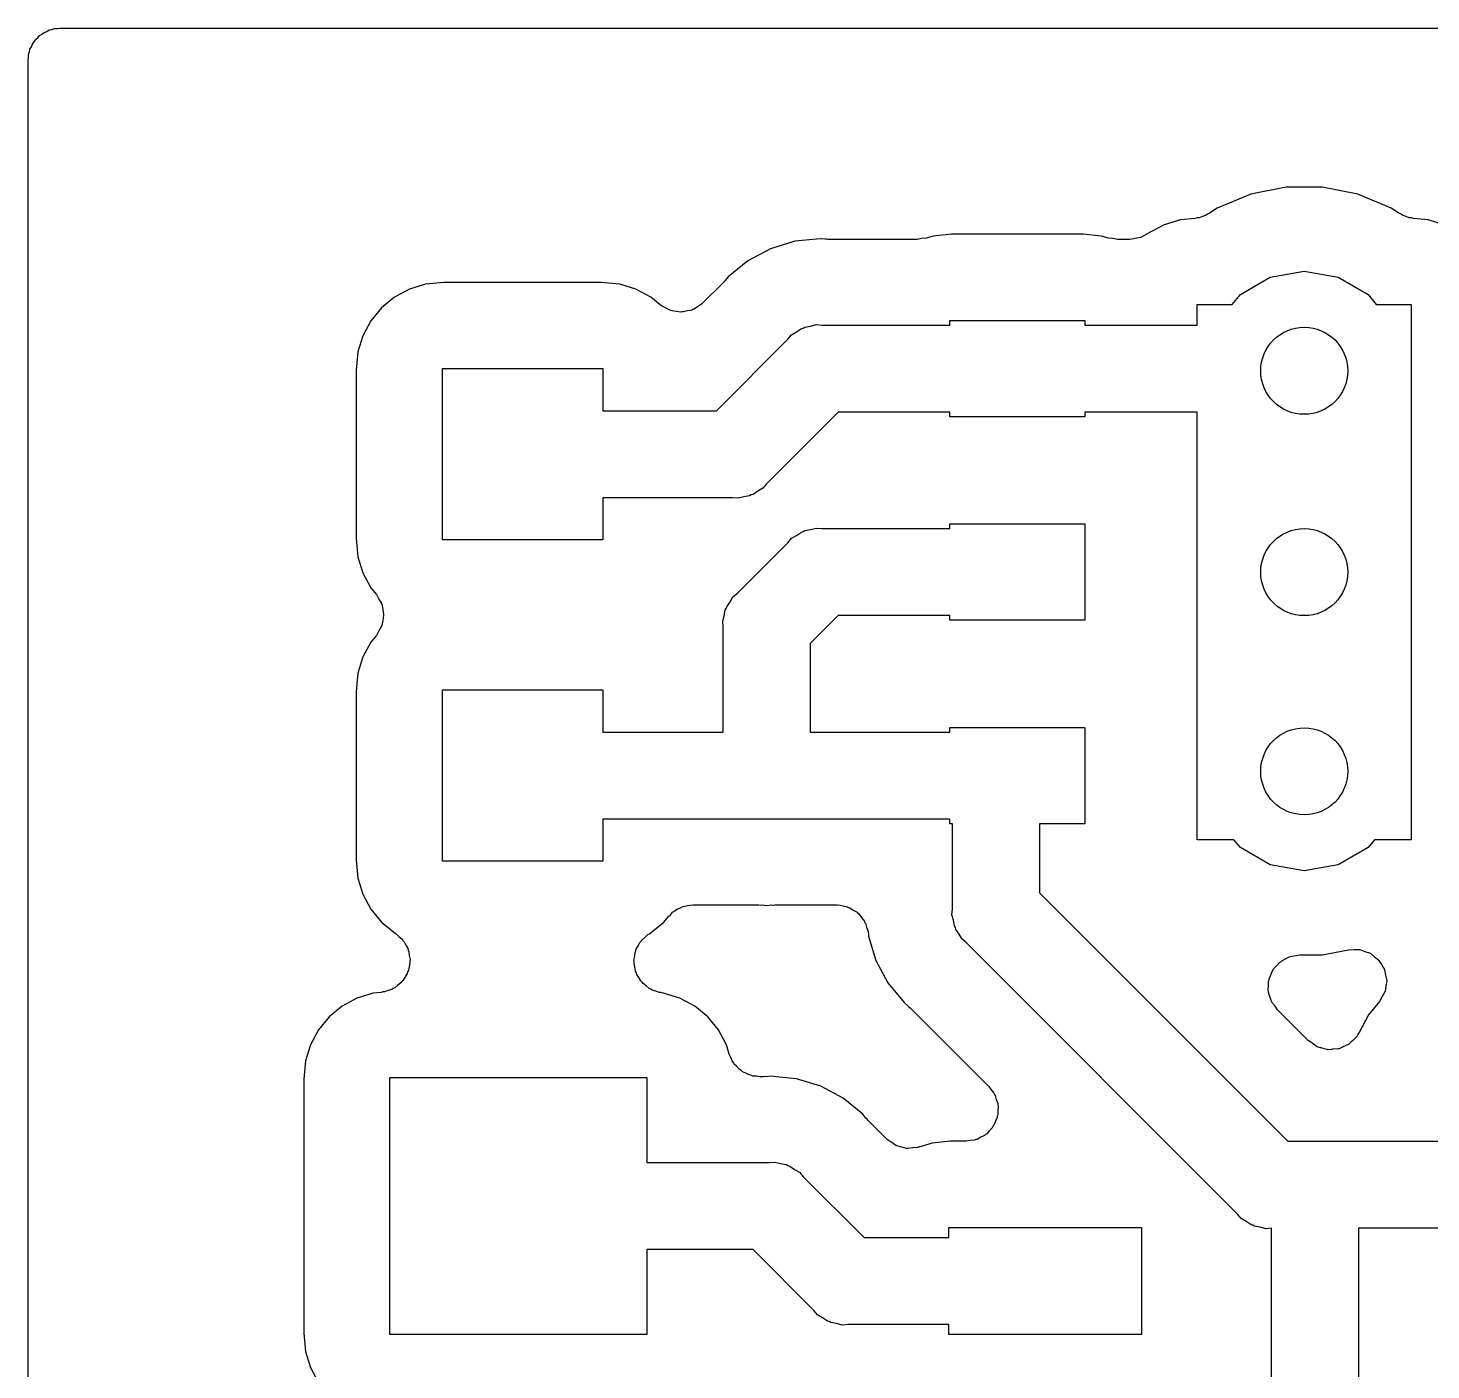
# Model space of a CAD drawing. Extents: x 91 to 190.2, y -113.9 to -59.9.
# Drawn here: x 91.39 to 97.94, y -66.98 to -60.72 of the extents above; entities that cross this region are included whole.
import ezdxf

# ---------------------------------------------------------------- set-up
doc = ezdxf.new("R2010")
doc.units = 0
doc.header["$MEASUREMENT"] = 0
doc.layers.add('BLACK', color=7, linetype='CONTINUOUS')

msp = doc.modelspace()

# ---------------------------------------------------------------- linework, layer by layer
at = {"layer": 'BLACK', "linetype": 'CONTINUOUS'}
for p, q in [((91.4773, -60.7356), (91.4887, -60.729)), ((91.4887, -60.729), (91.5016, -60.7268)), ((91.5016, -60.7268), (91.514, -60.7223)), ((91.514, -60.7223), (91.5271, -60.7223)), ((91.5271, -60.7223), (91.54, -60.72)), ((91.54, -60.72), (103.391, -60.72)), ((91.4056, -60.8073), (91.4101, -60.795)), ((91.4101, -60.795), (91.4185, -60.7849)), ((91.4185, -60.7849), (91.4251, -60.7736)), ((91.4251, -60.7736), (91.4351, -60.7651)), ((91.4351, -60.7651), (91.4436, -60.7551)), ((91.4436, -60.7551), (91.4549, -60.7485)), ((91.4549, -60.7485), (91.465, -60.7401)), ((91.465, -60.7401), (91.4773, -60.7356)), ((91.39, -60.87), (91.3923, -60.8571)), ((91.3923, -60.844), (91.3968, -60.8316)), ((91.3923, -60.8571), (91.3923, -60.844)), ((91.3968, -60.8316), (91.399, -60.8187)), ((91.399, -60.8187), (91.4056, -60.8073)), ((91.39, -69.7827), (91.39, -60.87)), ((97.1, -61.4957), (96.944, -61.5604)), ((97.2656, -61.4628), (97.1, -61.4957)), ((97.4344, -61.4628), (97.2656, -61.4628)), ((97.6, -61.4957), (97.4344, -61.4628)), ((97.756, -61.5604), (97.6, -61.4957)), ((96.9077, -61.5846), (96.8979, -61.5889)), ((96.944, -61.5604), (96.9077, -61.5846)), ((97.7923, -61.5846), (97.756, -61.5604)), ((97.8021, -61.5889), (97.7923, -61.5846)), ((96.6962, -61.6387), (96.6137, -61.6828)), ((96.7716, -61.6158), (96.6962, -61.6387)), ((96.8391, -61.6091), (96.7716, -61.6158)), ((96.8494, -61.6063), (96.8391, -61.6091)), ((96.86, -61.6056), (96.8494, -61.6063)), ((96.8743, -61.5993), (96.86, -61.6056)), ((96.8892, -61.5951), (96.8743, -61.5993)), ((96.8979, -61.5889), (96.8892, -61.5951)), ((97.8108, -61.5951), (97.8021, -61.5889)), ((97.8257, -61.5993), (97.8108, -61.5951)), ((97.84, -61.6056), (97.8257, -61.5993)), ((97.8506, -61.6063), (97.84, -61.6056)), ((97.8609, -61.6091), (97.8506, -61.6063)), ((97.9284, -61.6158), (97.8609, -61.6091)), ((98.0038, -61.6387), (97.9284, -61.6158)), ((94.9704, -61.7155), (94.9624, -61.7179)), ((95.0886, -61.7039), (94.9704, -61.7155)), ((95.1109, -61.7061), (95.0886, -61.7039)), ((95.1183, -61.7055), (95.1109, -61.7061)), ((95.1256, -61.7068), (95.1183, -61.7055)), ((95.5416, -61.7068), (95.1256, -61.7068)), ((95.5632, -61.703), (95.5416, -61.7068)), ((95.5851, -61.7003), (95.5632, -61.703)), ((95.6166, -61.6908), (95.5851, -61.7003)), ((95.7024, -61.6823), (95.6166, -61.6908)), ((96.3176, -61.6823), (95.7024, -61.6823)), ((96.4034, -61.6908), (96.3176, -61.6823)), ((96.4349, -61.7003), (96.4034, -61.6908)), ((96.4568, -61.703), (96.4349, -61.7003)), ((96.4784, -61.7068), (96.4568, -61.703)), ((96.5353, -61.7068), (96.4784, -61.7068)), ((96.5601, -61.7024), (96.5353, -61.7068)), ((96.585, -61.6983), (96.5601, -61.7024)), ((96.5857, -61.6979), (96.585, -61.6983)), ((96.5866, -61.6978), (96.5857, -61.6979)), ((96.6084, -61.6851), (96.5866, -61.6978)), ((96.6112, -61.6836), (96.6084, -61.6851)), ((96.6137, -61.6828), (96.6112, -61.6836)), ((94.8566, -61.75), (94.7519, -61.806)), ((94.9624, -61.7179), (94.8566, -61.75)), ((94.9624, -61.7179), (94.9624, -61.7179)), ((94.7519, -61.806), (94.66, -61.8814)), ((93.3324, -61.9073), (93.2466, -61.9158)), ((94.0676, -61.9073), (93.3324, -61.9073)), ((94.1534, -61.9158), (94.0676, -61.9073)), ((94.6359, -61.9096), (94.5435, -62.002)), ((94.6402, -61.9036), (94.6359, -61.9096)), ((94.6458, -61.8987), (94.6402, -61.9036)), ((94.66, -61.8814), (94.6458, -61.8987)), ((97.0516, -61.9644), (97.1912, -61.8837)), ((97.1912, -61.8837), (97.35, -61.8557)), ((97.35, -61.8557), (97.5088, -61.8837)), ((97.5088, -61.8837), (97.6484, -61.9644)), ((93.1017, -61.9758), (93.0408, -62.0258)), ((93.1712, -61.9387), (93.1017, -61.9758)), ((93.2466, -61.9158), (93.1712, -61.9387)), ((94.2288, -61.9387), (94.1534, -61.9158)), ((94.2983, -61.9758), (94.2288, -61.9387)), ((94.3423, -62.0119), (94.2983, -61.9758)), ((97.0133, -62.01), (97.0516, -61.9644)), ((97.6484, -61.9644), (97.6867, -62.01)), ((93.0408, -62.0258), (92.9908, -62.0867)), ((94.3473, -62.0147), (94.3423, -62.0119)), ((94.3514, -62.0188), (94.3473, -62.0147)), ((94.3699, -62.0275), (94.3514, -62.0188)), ((94.3877, -62.0375), (94.3699, -62.0275)), ((94.3934, -62.0384), (94.3877, -62.0375)), ((94.3986, -62.0408), (94.3934, -62.0384)), ((94.419, -62.0426), (94.3986, -62.0408)), ((94.4391, -62.0459), (94.419, -62.0426)), ((94.4448, -62.0449), (94.4391, -62.0459)), ((94.4505, -62.0454), (94.4448, -62.0449)), ((94.4702, -62.0401), (94.4505, -62.0454)), ((94.4903, -62.0363), (94.4702, -62.0401)), ((94.4953, -62.0334), (94.4903, -62.0363)), ((94.5008, -62.0319), (94.4953, -62.0334)), ((94.5176, -62.0202), (94.5008, -62.0319)), ((94.5351, -62.0098), (94.5176, -62.0202)), ((94.5388, -62.0053), (94.5351, -62.0098)), ((94.5435, -62.002), (94.5388, -62.0053)), ((96.85, -62.1068), (96.85, -62.01)), ((96.85, -62.01), (97.0133, -62.01)), ((97.6867, -62.01), (97.85, -62.01)), ((97.85, -62.01), (97.85, -64.51)), ((92.9908, -62.0867), (92.9537, -62.1562)), ((95.0446, -62.1114), (95.0706, -62.1045)), ((95.0706, -62.1045), (95.0975, -62.1068)), ((95.0975, -62.1068), (95.695, -62.1068)), ((95.695, -62.1068), (95.695, -62.085)), ((95.695, -62.085), (96.325, -62.085)), ((96.325, -62.085), (96.325, -62.1068)), ((96.325, -62.1068), (96.85, -62.1068)), ((92.9537, -62.1562), (92.9308, -62.2316)), ((94.6044, -62.5068), (94.9386, -62.1726)), ((94.9386, -62.1726), (94.956, -62.1519)), ((94.956, -62.1519), (94.9793, -62.1385)), ((94.9793, -62.1385), (95.0014, -62.123)), ((95.0014, -62.123), (95.0102, -62.1206)), ((95.0102, -62.1206), (95.018, -62.1161)), ((95.018, -62.1161), (95.0446, -62.1114)), ((92.9308, -62.2316), (92.9223, -62.3174)), ((92.9223, -62.3174), (92.9223, -63.1026)), ((93.325, -63.11), (93.325, -62.31)), ((93.325, -62.31), (94.075, -62.31)), ((94.075, -62.31), (94.075, -62.5068)), ((94.075, -62.5068), (94.6044, -62.5068)), ((95.1728, -62.5132), (94.8386, -62.8474)), ((95.695, -62.5132), (95.1728, -62.5132)), ((95.695, -62.535), (95.695, -62.5132)), ((96.325, -62.535), (95.695, -62.535)), ((96.85, -62.5132), (96.325, -62.5132)), ((96.325, -62.5132), (96.325, -62.535)), ((96.85, -64.51), (96.85, -62.5132)), ((94.7979, -62.8815), (94.7758, -62.897)), ((94.8212, -62.8681), (94.7979, -62.8815)), ((94.8386, -62.8474), (94.8212, -62.8681)), ((94.6797, -62.9132), (94.075, -62.9132)), ((94.075, -62.9132), (94.075, -63.11)), ((94.7066, -62.9155), (94.6797, -62.9132)), ((94.7326, -62.9086), (94.7066, -62.9155)), ((94.7592, -62.9039), (94.7326, -62.9086)), ((94.767, -62.8994), (94.7592, -62.9039)), ((94.7758, -62.897), (94.767, -62.8994)), ((94.956, -63.1019), (94.9793, -63.0885)), ((94.9793, -63.0885), (95.0014, -63.073)), ((95.0014, -63.073), (95.0102, -63.0707)), ((95.0102, -63.0707), (95.018, -63.0661)), ((95.018, -63.0661), (95.0446, -63.0614)), ((95.0446, -63.0614), (95.0706, -63.0545)), ((95.0706, -63.0545), (95.0975, -63.0568)), ((95.0975, -63.0568), (95.695, -63.0568)), ((95.695, -63.0568), (95.695, -63.035)), ((95.695, -63.035), (96.325, -63.035)), ((96.325, -63.035), (96.325, -63.485)), ((92.9223, -63.1026), (92.9308, -63.1884)), ((94.075, -63.11), (93.325, -63.11)), ((94.7026, -63.3586), (94.9386, -63.1226)), ((94.9386, -63.1226), (94.956, -63.1019)), ((92.9308, -63.1884), (92.9537, -63.2638)), ((92.9537, -63.2638), (92.9908, -63.3333)), ((92.9908, -63.3333), (93.0167, -63.3648)), ((93.0167, -63.3648), (93.0287, -63.3861)), ((93.0287, -63.3861), (93.0411, -63.4072)), ((93.0411, -63.4072), (93.0414, -63.4088)), ((93.0414, -63.4088), (93.0422, -63.4102)), ((93.0422, -63.4102), (93.0462, -63.4343)), ((94.653, -63.4214), (94.6685, -63.3993)), ((94.6685, -63.3993), (94.6819, -63.376)), ((94.6819, -63.376), (94.7026, -63.3586)), ((93.0462, -63.4857), (93.0422, -63.5098)), ((93.0462, -63.4343), (93.0507, -63.4584)), ((93.0507, -63.4616), (93.0462, -63.4857)), ((93.0507, -63.4584), (93.0505, -63.46)), ((93.0505, -63.46), (93.0507, -63.4616)), ((94.6345, -63.4906), (94.6414, -63.4646)), ((94.6414, -63.4646), (94.6461, -63.438)), ((94.6461, -63.438), (94.6506, -63.4302)), ((94.6506, -63.4302), (94.653, -63.4214)), ((95.1728, -63.4632), (95.0432, -63.5928)), ((95.695, -63.4632), (95.1728, -63.4632)), ((95.695, -63.485), (95.695, -63.4632)), ((96.325, -63.485), (95.695, -63.485)), ((93.0287, -63.5339), (93.0167, -63.5552)), ((93.0411, -63.5128), (93.0287, -63.5339)), ((93.0414, -63.5112), (93.0411, -63.5128)), ((93.0422, -63.5098), (93.0414, -63.5112)), ((94.6368, -63.5175), (94.6345, -63.4906)), ((94.6368, -64.0068), (94.6368, -63.5175)), ((92.9908, -63.5867), (92.9537, -63.6562)), ((93.0167, -63.5552), (92.9908, -63.5867)), ((95.0432, -63.5928), (95.0432, -64.0068)), ((92.9537, -63.6562), (92.9308, -63.7316)), ((92.9308, -63.7316), (92.9223, -63.8174)), ((93.325, -64.61), (93.325, -63.81)), ((93.325, -63.81), (94.075, -63.81)), ((94.075, -63.81), (94.075, -64.0068)), ((92.9223, -63.8174), (92.9223, -64.6026)), ((94.075, -64.0068), (94.6368, -64.0068)), ((95.0432, -64.0068), (95.695, -64.0068)), ((95.695, -64.0068), (95.695, -63.985)), ((95.695, -63.985), (96.325, -63.985)), ((96.325, -63.985), (96.325, -64.435)), ((95.695, -64.4132), (94.075, -64.4132)), ((94.075, -64.4132), (94.075, -64.61)), ((95.695, -64.435), (95.695, -64.4132)), ((95.7068, -64.435), (95.695, -64.435)), ((95.7068, -64.8325), (95.7068, -64.435)), ((96.325, -64.435), (96.1132, -64.435)), ((96.1132, -64.435), (96.1132, -64.7572)), ((97.0217, -64.51), (96.85, -64.51)), ((97.0516, -64.5456), (97.0217, -64.51)), ((97.6783, -64.51), (97.6484, -64.5456)), ((97.85, -64.51), (97.6783, -64.51)), ((97.1912, -64.6263), (97.0516, -64.5456)), ((97.6484, -64.5456), (97.5088, -64.6263)), ((92.9223, -64.6026), (92.9308, -64.6884)), ((94.075, -64.61), (93.325, -64.61)), ((97.35, -64.6543), (97.1912, -64.6263)), ((97.5088, -64.6263), (97.35, -64.6543)), ((92.9308, -64.6884), (92.9537, -64.7638)), ((92.9537, -64.7638), (92.9908, -64.8333)), ((96.1132, -64.7572), (97.2728, -65.9168)), ((92.9908, -64.8333), (93.0408, -64.8942)), ((94.3807, -64.868), (94.3913, -64.859)), ((94.3913, -64.859), (94.4002, -64.8483)), ((94.4002, -64.8483), (94.4109, -64.8421)), ((94.4109, -64.8421), (94.4202, -64.8341)), ((94.4202, -64.8341), (94.4333, -64.8292)), ((94.4333, -64.8292), (94.4453, -64.8222)), ((94.4453, -64.8222), (94.4575, -64.8201)), ((94.4575, -64.8201), (94.469, -64.8158)), ((94.469, -64.8158), (94.4829, -64.8156)), ((94.4829, -64.8156), (94.4966, -64.8132)), ((94.4966, -64.8132), (94.803, -64.8132)), ((94.803, -64.8132), (94.8103, -64.8145)), ((94.8103, -64.8145), (94.8177, -64.8139)), ((94.8177, -64.8139), (94.84, -64.8161)), ((94.84, -64.8161), (94.8623, -64.8139)), ((94.8623, -64.8139), (94.8697, -64.8145)), ((94.8697, -64.8145), (94.877, -64.8132)), ((94.877, -64.8132), (95.1652, -64.8132)), ((95.1652, -64.8132), (95.1708, -64.8142)), ((95.1708, -64.8142), (95.1766, -64.8136)), ((95.1766, -64.8136), (95.1964, -64.8187)), ((95.1964, -64.8187), (95.2165, -64.8222)), ((95.2165, -64.8222), (95.2215, -64.8251)), ((95.2215, -64.8251), (95.2271, -64.8266)), ((95.2271, -64.8266), (95.2439, -64.8381)), ((95.2439, -64.8381), (95.2616, -64.8483)), ((95.2616, -64.8483), (95.2653, -64.8527)), ((95.2653, -64.8527), (95.2701, -64.856)), ((95.2701, -64.856), (95.2819, -64.8726)), ((95.7045, -64.8594), (95.7068, -64.8325)), ((95.7114, -64.8854), (95.7045, -64.8594)), ((93.0408, -64.8942), (93.106, -64.9478)), ((94.2941, -64.9476), (94.3592, -64.8942)), ((94.3592, -64.8942), (94.3807, -64.868)), ((95.2819, -64.8726), (95.2951, -64.8882)), ((95.2951, -64.8882), (95.297, -64.8936)), ((95.297, -64.8936), (95.3004, -64.8983)), ((95.3004, -64.8983), (95.3059, -64.918)), ((95.3059, -64.918), (95.3129, -64.9372)), ((95.7161, -64.912), (95.7114, -64.8854)), ((95.7206, -64.9198), (95.7161, -64.912)), ((95.723, -64.9286), (95.7206, -64.9198)), ((93.106, -64.9478), (93.1089, -64.949)), ((93.1089, -64.949), (93.1217, -64.9616)), ((93.1217, -64.9616), (93.1359, -64.9727)), ((93.1359, -64.9727), (93.1402, -64.9797)), ((93.1402, -64.9797), (93.1461, -64.9855)), ((93.1461, -64.9855), (93.1539, -65.0017)), ((94.2399, -65.005), (94.2477, -64.9888)), ((94.2477, -64.9888), (94.2536, -64.983)), ((94.2536, -64.983), (94.2579, -64.976)), ((94.2579, -64.976), (94.2721, -64.9649)), ((94.2721, -64.9649), (94.2849, -64.9524)), ((94.2849, -64.9524), (94.2924, -64.949)), ((94.2924, -64.949), (94.2941, -64.9476)), ((95.3129, -64.9372), (95.3129, -64.9429)), ((95.3129, -64.9429), (95.3144, -64.9485)), ((95.3144, -64.9485), (95.3155, -64.9597)), ((95.3155, -64.9597), (95.35, -65.0733)), ((95.7385, -64.9507), (95.723, -64.9286)), ((95.7519, -64.974), (95.7385, -64.9507)), ((95.7726, -64.9914), (95.7519, -64.974)), ((97.0386, -66.2574), (95.7726, -64.9914)), ((93.1539, -65.0017), (93.1634, -65.0169)), ((93.1634, -65.0169), (93.1651, -65.025)), ((93.1651, -65.025), (93.1686, -65.0324)), ((93.1686, -65.0324), (93.1704, -65.0503)), ((93.1704, -65.0503), (93.1741, -65.0679)), ((94.2197, -65.0713), (94.2234, -65.0537)), ((94.2234, -65.0537), (94.2252, -65.0358)), ((94.2252, -65.0358), (94.2287, -65.0283)), ((94.2287, -65.0283), (94.2304, -65.0203)), ((94.2304, -65.0203), (94.2399, -65.005)), ((97.2627, -65.066), (97.2797, -65.0562)), ((97.2797, -65.0562), (97.2862, -65.0551)), ((97.2862, -65.0551), (97.2922, -65.0523)), ((97.2922, -65.0523), (97.3117, -65.0506)), ((97.3117, -65.0506), (97.331, -65.0472)), ((97.331, -65.0472), (97.4344, -65.0472)), ((97.4344, -65.0472), (97.556, -65.023)), ((97.556, -65.023), (97.5568, -65.023)), ((97.5568, -65.023), (97.5576, -65.0227)), ((97.5576, -65.0227), (97.5829, -65.0224)), ((97.5829, -65.0224), (97.6081, -65.0219)), ((97.6081, -65.0219), (97.6088, -65.0222)), ((97.6088, -65.0222), (97.6097, -65.0221)), ((97.6097, -65.0221), (97.6335, -65.0305)), ((97.6335, -65.0305), (97.6574, -65.0386)), ((97.6574, -65.0386), (97.658, -65.0391)), ((97.658, -65.0391), (97.6588, -65.0394)), ((97.6588, -65.0394), (97.6783, -65.0554)), ((97.6783, -65.0554), (97.698, -65.0712)), ((93.1667, -65.1195), (93.1628, -65.1268)), ((93.1693, -65.1017), (93.1667, -65.1195)), ((93.1737, -65.0843), (93.1693, -65.1017)), ((93.1741, -65.0679), (93.1729, -65.0761)), ((93.1729, -65.0761), (93.1737, -65.0843)), ((94.2209, -65.0794), (94.2197, -65.0713)), ((94.22, -65.0876), (94.2209, -65.0794)), ((94.2245, -65.105), (94.22, -65.0876)), ((94.2271, -65.1228), (94.2245, -65.105)), ((94.2309, -65.1301), (94.2271, -65.1228)), ((95.35, -65.0733), (95.406, -65.1781)), ((97.1944, -65.1406), (97.2011, -65.1222)), ((97.2011, -65.1222), (97.2053, -65.1171)), ((97.2053, -65.1171), (97.2081, -65.1112)), ((97.2081, -65.1112), (97.222, -65.0973)), ((97.222, -65.0973), (97.2346, -65.0823)), ((97.2346, -65.0823), (97.2403, -65.079)), ((97.2403, -65.079), (97.2449, -65.0743)), ((97.2449, -65.0743), (97.2627, -65.066)), ((97.698, -65.0712), (97.6984, -65.0719)), ((97.6984, -65.0719), (97.6991, -65.0725)), ((97.6991, -65.0725), (97.712, -65.0942)), ((97.712, -65.0942), (97.725, -65.1158)), ((97.725, -65.1158), (97.7252, -65.1166)), ((97.7252, -65.1166), (97.7256, -65.1173)), ((97.7256, -65.1173), (97.7303, -65.1422)), ((93.1168, -65.1882), (93.1034, -65.2002)), ((93.1314, -65.1777), (93.1168, -65.1882)), ((93.136, -65.1709), (93.1314, -65.1777)), ((93.1422, -65.1654), (93.136, -65.1709)), ((93.1506, -65.1496), (93.1422, -65.1654)), ((93.1608, -65.1347), (93.1506, -65.1496)), ((93.1628, -65.1268), (93.1608, -65.1347)), ((94.233, -65.1381), (94.2309, -65.1301)), ((94.2431, -65.1529), (94.233, -65.1381)), ((94.2516, -65.1688), (94.2431, -65.1529)), ((94.2577, -65.1743), (94.2516, -65.1688)), ((94.2624, -65.1811), (94.2577, -65.1743)), ((94.277, -65.1915), (94.2624, -65.1811)), ((95.406, -65.1781), (95.4814, -65.27)), ((97.1833, -65.1712), (97.1855, -65.165)), ((97.1833, -65.1907), (97.1833, -65.1712)), ((97.1855, -65.165), (97.1861, -65.1584)), ((97.1861, -65.1584), (97.1944, -65.1406)), ((97.7303, -65.1422), (97.7352, -65.1669)), ((97.7352, -65.1685), (97.7311, -65.1934)), ((97.7352, -65.1669), (97.7351, -65.1677)), ((97.7351, -65.1677), (97.7352, -65.1685)), ((92.9262, -65.2487), (92.8567, -65.2858)), ((93.0016, -65.2258), (92.9262, -65.2487)), ((93.0389, -65.2221), (93.0016, -65.2258)), ((93.0468, -65.2199), (93.0389, -65.2221)), ((93.055, -65.2196), (93.0468, -65.2199)), ((93.0717, -65.2129), (93.055, -65.2196)), ((93.089, -65.2081), (93.0717, -65.2129)), ((93.0957, -65.2033), (93.089, -65.2081)), ((93.1034, -65.2002), (93.0957, -65.2033)), ((94.2904, -65.2035), (94.277, -65.1915)), ((94.298, -65.2066), (94.2904, -65.2035)), ((94.3047, -65.2114), (94.298, -65.2066)), ((94.3221, -65.2163), (94.3047, -65.2114)), ((94.3387, -65.223), (94.3221, -65.2163)), ((94.347, -65.2232), (94.3387, -65.223)), ((94.3549, -65.2254), (94.347, -65.2232)), ((94.3584, -65.2258), (94.3549, -65.2254)), ((94.4338, -65.2487), (94.3584, -65.2258)), ((94.5033, -65.2858), (94.4338, -65.2487)), ((97.1816, -65.2103), (97.1833, -65.1907)), ((97.1833, -65.2166), (97.1816, -65.2103)), ((97.1833, -65.2232), (97.1833, -65.2166)), ((97.19, -65.2417), (97.1833, -65.2232)), ((97.195, -65.2606), (97.19, -65.2417)), ((97.7144, -65.2419), (97.7022, -65.264)), ((97.7267, -65.2199), (97.7144, -65.2419)), ((97.7269, -65.2191), (97.7267, -65.2199)), ((97.7273, -65.2184), (97.7269, -65.2191)), ((97.7311, -65.1934), (97.7273, -65.2184)), ((92.8567, -65.2858), (92.7958, -65.3358)), ((94.5642, -65.3358), (94.5033, -65.2858)), ((95.4814, -65.27), (95.4987, -65.2842)), ((95.4987, -65.2842), (95.5036, -65.2898)), ((95.5036, -65.2898), (95.5096, -65.2941)), ((95.5096, -65.2941), (95.8768, -65.6613)), ((97.1988, -65.266), (97.195, -65.2606)), ((97.2011, -65.2722), (97.1988, -65.266)), ((97.2137, -65.2872), (97.2011, -65.2722)), ((97.2249, -65.3033), (97.2137, -65.2872)), ((97.3678, -65.4462), (97.2249, -65.3033)), ((97.7012, -65.2653), (97.6508, -65.3267)), ((97.7016, -65.2646), (97.7012, -65.2653)), ((97.7022, -65.264), (97.7016, -65.2646)), ((92.7958, -65.3358), (92.7458, -65.3967)), ((94.6142, -65.3967), (94.5642, -65.3358)), ((97.6508, -65.3267), (97.6067, -65.4092)), ((92.7458, -65.3967), (92.7087, -65.4662)), ((94.6513, -65.4662), (94.6142, -65.3967)), ((97.3805, -65.4551), (97.3678, -65.4462)), ((97.5745, -65.4502), (97.5698, -65.4531)), ((97.5802, -65.443), (97.5745, -65.4502)), ((97.5939, -65.4302), (97.5802, -65.443)), ((97.595, -65.4279), (97.5939, -65.4302)), ((97.5968, -65.4262), (97.595, -65.4279)), ((97.6018, -65.4155), (97.5968, -65.4262)), ((97.6067, -65.4092), (97.6018, -65.4155)), ((92.7087, -65.4662), (92.6858, -65.5416)), ((94.6647, -65.5103), (94.6513, -65.4662)), ((94.6725, -65.5257), (94.6647, -65.5103)), ((97.3818, -65.4565), (97.3805, -65.4551)), ((97.3851, -65.4582), (97.3818, -65.4565)), ((97.3872, -65.4598), (97.3851, -65.4582)), ((97.4061, -65.4739), (97.3872, -65.4598)), ((97.4085, -65.4746), (97.4061, -65.4739)), ((97.4105, -65.4761), (97.4085, -65.4746)), ((97.4264, -65.4803), (97.4105, -65.4761)), ((97.4277, -65.4811), (97.4264, -65.4803)), ((97.4307, -65.4815), (97.4277, -65.4811)), ((97.4334, -65.4822), (97.4307, -65.4815)), ((97.4559, -65.489), (97.4334, -65.4822)), ((97.4584, -65.4889), (97.4559, -65.489)), ((97.4608, -65.4896), (97.4584, -65.4889)), ((97.4772, -65.4881), (97.4608, -65.4896)), ((97.4793, -65.4884), (97.4772, -65.4881)), ((97.4832, -65.4876), (97.4793, -65.4884)), ((97.4844, -65.4875), (97.4832, -65.4876)), ((97.5079, -65.4862), (97.4844, -65.4875)), ((97.5102, -65.4852), (97.5079, -65.4862)), ((97.5127, -65.485), (97.5102, -65.4852)), ((97.5269, -65.4784), (97.5127, -65.485)), ((97.5303, -65.4777), (97.5269, -65.4784)), ((97.5356, -65.4744), (97.5303, -65.4777)), ((97.5559, -65.4658), (97.5356, -65.4744)), ((97.5577, -65.4641), (97.5559, -65.4658)), ((97.56, -65.463), (97.5577, -65.4641)), ((97.5698, -65.4531), (97.56, -65.463)), ((92.6858, -65.5416), (92.6773, -65.6274)), ((94.6784, -65.5418), (94.6725, -65.5257)), ((94.6842, -65.5487), (94.6784, -65.5418)), ((94.6883, -65.5568), (94.6842, -65.5487)), ((94.7008, -65.5686), (94.6883, -65.5568)), ((94.7119, -65.5817), (94.7008, -65.5686)), ((94.7197, -65.5862), (94.7119, -65.5817)), ((92.6773, -65.6274), (92.6773, -66.8126)), ((93.08, -66.82), (93.08, -65.62)), ((93.08, -65.62), (94.28, -65.62)), ((94.28, -65.62), (94.28, -66.0168)), ((94.7263, -65.5924), (94.7197, -65.5862)), ((94.7421, -65.5992), (94.7263, -65.5924)), ((94.757, -65.6078), (94.7421, -65.5992)), ((94.7659, -65.6093), (94.757, -65.6078)), ((94.7742, -65.6129), (94.7659, -65.6093)), ((94.7914, -65.6138), (94.7742, -65.6129)), ((94.8083, -65.6168), (94.7914, -65.6138)), ((94.823, -65.6168), (94.8083, -65.6168)), ((94.8303, -65.6155), (94.823, -65.6168)), ((94.8377, -65.6161), (94.8303, -65.6155)), ((94.86, -65.6139), (94.8377, -65.6161)), ((94.8823, -65.6161), (94.86, -65.6139)), ((94.9783, -65.6255), (94.8823, -65.6161)), ((95.092, -65.66), (94.9783, -65.6255)), ((95.1967, -65.716), (95.092, -65.66)), ((95.8768, -65.6613), (95.8881, -65.6773)), ((95.8881, -65.6773), (95.9007, -65.6923)), ((95.9007, -65.6923), (95.9029, -65.6985)), ((95.9029, -65.6985), (95.9067, -65.7039)), ((95.9067, -65.7039), (95.9118, -65.7229)), ((95.2886, -65.7914), (95.1967, -65.716)), ((95.9118, -65.7229), (95.9185, -65.7413)), ((95.9185, -65.7413), (95.9185, -65.7479)), ((95.9185, -65.7479), (95.9202, -65.7543)), ((95.9202, -65.7543), (95.9185, -65.7738)), ((95.9185, -65.7738), (95.9185, -65.7934)), ((95.3028, -65.8087), (95.2886, -65.7914)), ((95.3084, -65.8136), (95.3028, -65.8087)), ((95.3127, -65.8196), (95.3084, -65.8136)), ((95.4001, -65.9071), (95.3127, -65.8196)), ((95.9007, -65.8423), (95.8964, -65.8474)), ((95.9074, -65.8239), (95.9007, -65.8423)), ((95.9156, -65.8062), (95.9074, -65.8239)), ((95.9162, -65.7996), (95.9156, -65.8062)), ((95.9185, -65.7934), (95.9162, -65.7996)), ((95.4022, -65.9085), (95.4001, -65.9071)), ((95.4037, -65.9105), (95.4022, -65.9085)), ((95.4234, -65.9234), (95.4037, -65.9105)), ((95.8156, -65.9094), (95.8096, -65.9122)), ((95.8221, -65.9083), (95.8156, -65.9094)), ((95.839, -65.8985), (95.8221, -65.9083)), ((95.8568, -65.8902), (95.839, -65.8985)), ((95.8615, -65.8855), (95.8568, -65.8902)), ((95.8672, -65.8822), (95.8615, -65.8855)), ((95.8798, -65.8672), (95.8672, -65.8822)), ((95.8936, -65.8534), (95.8798, -65.8672)), ((95.8964, -65.8474), (95.8936, -65.8534)), ((95.4428, -65.937), (95.4234, -65.9234)), ((95.4452, -65.9376), (95.4428, -65.937)), ((95.4473, -65.939), (95.4452, -65.9376)), ((95.4703, -65.9443), (95.4473, -65.939)), ((95.4931, -65.9504), (95.4703, -65.9443)), ((95.4956, -65.9502), (95.4931, -65.9504)), ((95.498, -65.9508), (95.4956, -65.9502)), ((95.5215, -65.948), (95.498, -65.9508)), ((95.545, -65.9459), (95.5215, -65.948)), ((95.5473, -65.9448), (95.545, -65.9459)), ((95.5497, -65.9445), (95.5473, -65.9448)), ((95.6116, -65.9258), (95.5497, -65.9445)), ((95.6974, -65.9173), (95.6116, -65.9258)), ((95.7708, -65.9173), (95.6974, -65.9173)), ((95.7901, -65.9139), (95.7708, -65.9173)), ((95.8096, -65.9122), (95.7901, -65.9139)), ((97.2728, -65.9168), (97.985, -65.9168)), ((94.28, -66.0168), (94.8511, -66.0168)), ((94.8511, -66.0168), (94.878, -66.0145)), ((94.878, -66.0145), (94.904, -66.0214)), ((94.904, -66.0214), (94.9306, -66.0261)), ((94.9306, -66.0261), (94.9384, -66.0306)), ((94.9384, -66.0306), (94.9472, -66.033)), ((94.9472, -66.033), (94.9693, -66.0485)), ((94.9693, -66.0485), (94.9926, -66.0619)), ((94.9926, -66.0619), (95.01, -66.0826)), ((95.01, -66.0826), (95.2942, -66.3668)), ((97.056, -66.2781), (97.0386, -66.2574)), ((97.0793, -66.2915), (97.056, -66.2781)), ((97.1014, -66.307), (97.0793, -66.2915)), ((95.2942, -66.3668), (95.69, -66.3668)), ((95.69, -66.3668), (95.69, -66.32)), ((95.69, -66.32), (96.59, -66.32)), ((96.59, -66.32), (96.59, -66.82)), ((97.1102, -66.3093), (97.1014, -66.307)), ((97.118, -66.3139), (97.1102, -66.3093)), ((97.1446, -66.3186), (97.118, -66.3139)), ((97.1706, -66.3255), (97.1446, -66.3186)), ((97.1968, -66.3233), (97.1706, -66.3255)), ((97.1968, -67.5822), (97.1968, -66.3233)), ((97.985, -66.3232), (97.6032, -66.3232)), ((97.6032, -66.3232), (97.6032, -67.6575)), ((94.7758, -66.4232), (94.28, -66.4232)), ((94.28, -66.4232), (94.28, -66.82)), ((95.06, -66.7074), (94.7758, -66.4232)), ((95.0774, -66.7281), (95.06, -66.7074)), ((95.1007, -66.7415), (95.0774, -66.7281)), ((95.1228, -66.757), (95.1007, -66.7415)), ((95.1316, -66.7594), (95.1228, -66.757)), ((95.1394, -66.7639), (95.1316, -66.7594)), ((92.6773, -66.8126), (92.6858, -66.8984)), ((94.28, -66.82), (93.08, -66.82)), ((95.166, -66.7686), (95.1394, -66.7639)), ((95.192, -66.7755), (95.166, -66.7686)), ((95.2189, -66.7732), (95.192, -66.7755)), ((95.69, -66.7732), (95.2189, -66.7732)), ((95.69, -66.82), (95.69, -66.7732)), ((96.59, -66.82), (95.69, -66.82)), ((92.6858, -66.8984), (92.7087, -66.9738)), ((92.7087, -66.9738), (92.7458, -67.0433))]:
    msp.add_line(p, q, dxfattribs=at)
at = {"layer": 'BLACK'}
for centre in [(97.35, -62.32), (97.35, -63.26), (97.35, -64.19)]:
    msp.add_circle(centre, 0.2032, dxfattribs=at)

doc.saveas('drawing.dxf')
